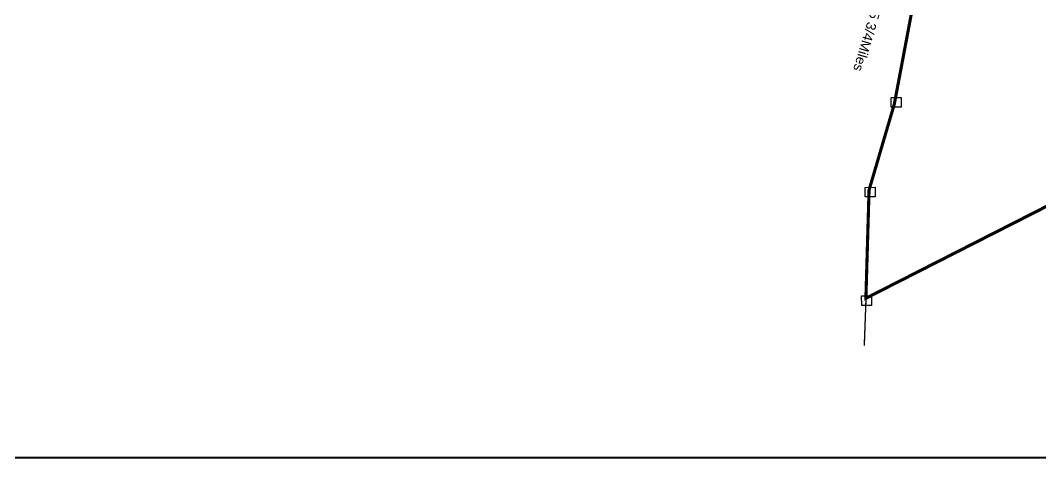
# Model space of a CAD drawing. Header units: feet. Extents: x 746667 to 763555, y 1616206 to 1623008.
# Drawn here: x 757478 to 760092, y 1616206 to 1617329 of the extents above; entities that cross this region are included whole.
import ezdxf

# ---------------------------------------------------------------- set-up
doc = ezdxf.new("R2010")
doc.units = ezdxf.units.FT
doc.header["$LTSCALE"] = 15
doc.header["$MEASUREMENT"] = 0
doc.linetypes.add('HIDDEN2', pattern=[0.1875, 0.125, -0.0625])
for name, color, linetype in [('PLOT NO', 7, 'Continuous'), ('ROAD NAME', 255, 'Continuous'), ('VILLAGE STONES', 240, 'Continuous')]:
    doc.layers.add(name, color=color, linetype=linetype)
doc.layers.add('VILLAGE BOUNDRY', color=5, linetype='HIDDEN2', lineweight=100)
doc.styles.get("Standard").update_dxf_attribs({"font": 'arial.ttf'})

msp = doc.modelspace()

# ---------------------------------------------------------------- linework, layer by layer
at = {"layer": 'PLOT NO', "lineweight": -2}
msp.add_lwpolyline([(759644.1, 1616616.7), (759639.5, 1616495.6)], dxfattribs=at)
at = {"layer": 'VILLAGE BOUNDRY', "lineweight": -2, "ltscale": 25, "const_width": 8}
msp.add_lwpolyline([(761626.2, 1619377.2), (761684.5, 1619243.2), (761844.9, 1618898.4), (761770.6, 1618372.2), (761745, 1618133.2), (761652.8, 1617640.7), (760717.9, 1617160.1), (760251.6, 1616926), (759644.1, 1616616.7), (759652.2, 1616894.2), (759716.9, 1617114.5), (759802.2, 1617567), (759685.8, 1617560.6), (759222.1, 1617526.2), (758738.5, 1617749.1), (758136.6, 1617729.4), (757900.4, 1617756.5), (757846.1, 1617732.1), (757769.3, 1617722.5), (757353.4, 1617667.1)], dxfattribs=at)
at = {"layer": 'VILLAGE BOUNDRY', "lineweight": -2}
msp.add_lwpolyline([(759644.1, 1616616.7), (759639.5, 1616495.6)], dxfattribs=at)
at = {"layer": 'VILLAGE STONES', "color": 5, "const_width": 5}
msp.add_lwpolyline([(746669.5, 1623005.6), (763273.4, 1623005.6), (763273.4, 1616208), (746669.5, 1616208)], close=True, dxfattribs=at)
at = {"layer": 'VILLAGE STONES', "lineweight": -2}
for points in [[(759708.7, 1617131.7), (759734.3, 1617131.8), (759734.3, 1617107), (759708.8, 1617107)], [(759642.2, 1616901.1), (759667.7, 1616901.2), (759667.8, 1616876.4), (759642.3, 1616876.4)], [(759633.2, 1616623.1), (759658.8, 1616623.2), (759658.8, 1616598.4), (759633.3, 1616598.3)]]:
    msp.add_lwpolyline(points, close=True, dxfattribs=at)

# ---------------------------------------------------------------- texts
at = {"layer": 'ROAD NAME', "lineweight": -2}
msp.add_text('To Sanapa 5 3/4Miles', height=24.855, rotation=253.4678, dxfattribs=at).set_placement((759707.5, 1617526.8))

doc.saveas('drawing.dxf')
